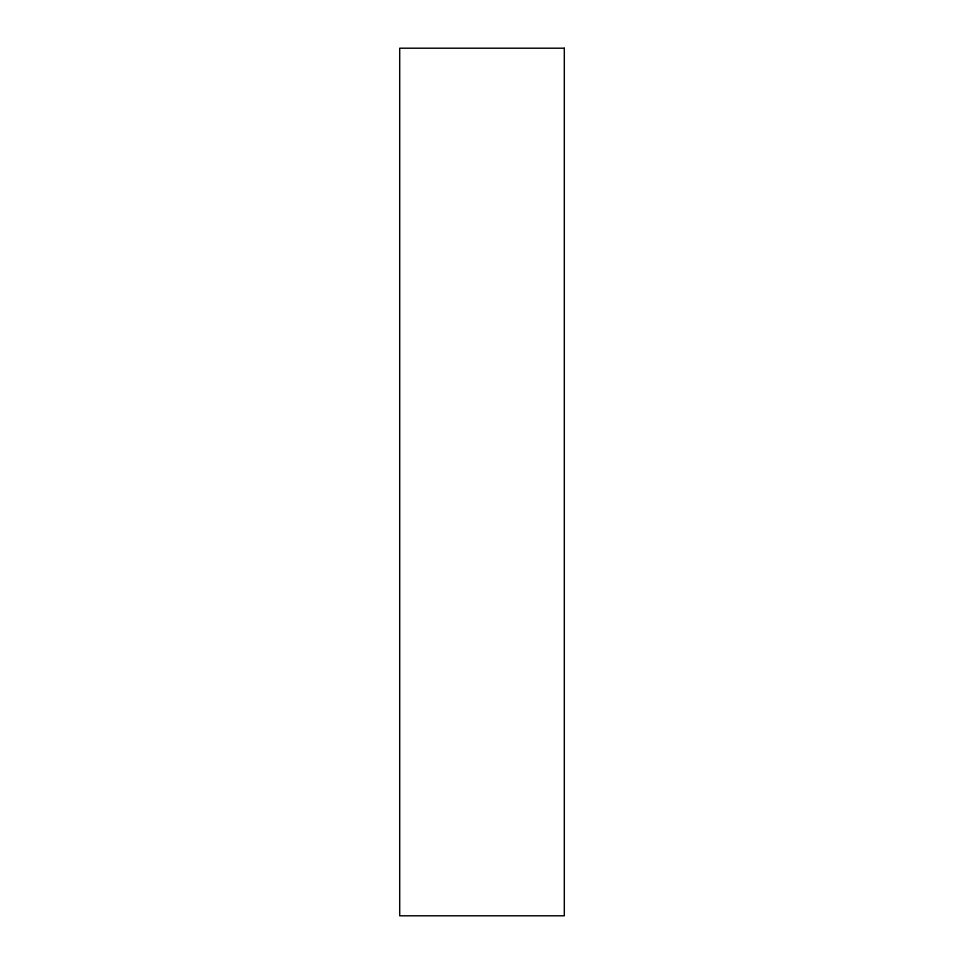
<?xml version="1.0" encoding="UTF-8"?>
<svg xmlns="http://www.w3.org/2000/svg" width="964" height="964" viewBox="0 0 964 964"><rect width="100%" height="100%" fill="white"/><g stroke="black" fill="none" stroke-linecap="round" stroke-linejoin="round"><path stroke-width="1.45" d="M564.302 48.2L399.699 48.2L399.699 915.8L564.302 915.8L564.302 48.2"/></g></svg>
